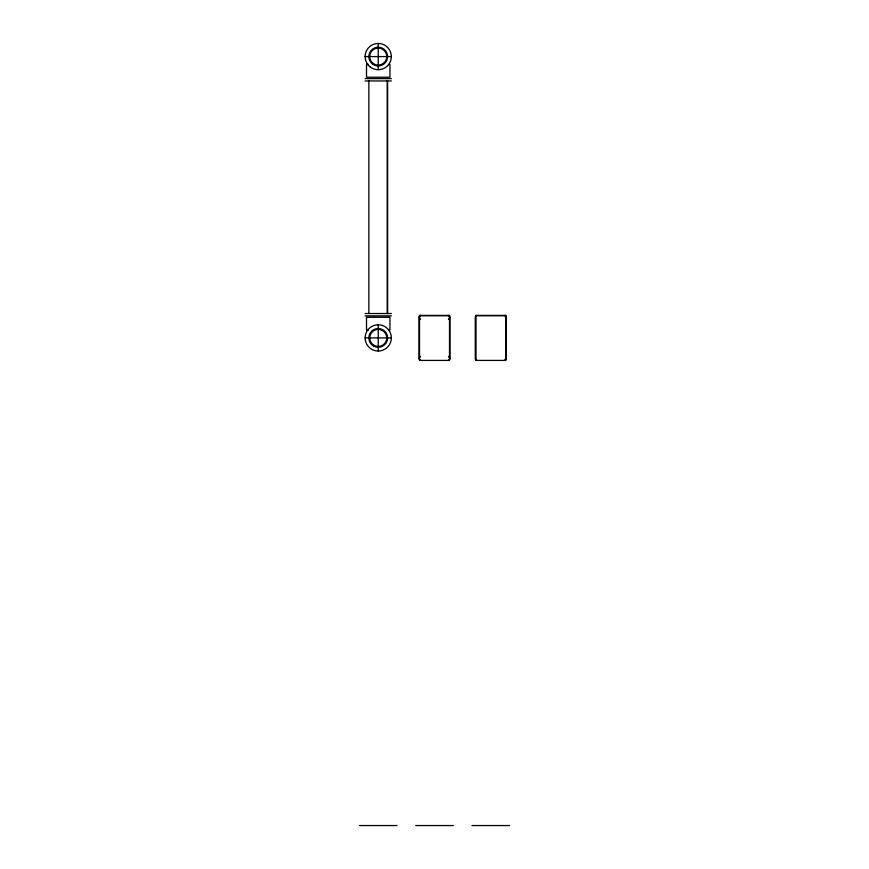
<?xml version="1.0" encoding="UTF-8"?>
<svg xmlns="http://www.w3.org/2000/svg" width="869" height="869" viewBox="0 0 869 869"><rect width="100%" height="100%" fill="white"/><g stroke="black" fill="none" stroke-linecap="round" stroke-linejoin="round"><path stroke-width="1.3" d="M420.9 360.418A1.879 1.879 0 0 1 419.032 358.539L420.531 356.399M448.469 319.412L449.968 317.283A1.879 1.879 0 0 0 448.1 315.404M365.11 56.583L391.365 56.583M366.979 64.078L367.837 64.078M368.087 64.545L366.512 64.545L366.512 77.211L389.953 77.211L389.953 64.545L388.389 64.545M365.11 78.612L391.365 78.612M365.11 80.958L391.365 80.958M365.11 313.524L391.365 313.524M365.11 315.871L391.365 315.871M368.087 329.938L366.512 329.938L366.512 317.283L389.953 317.283L389.953 329.938L388.389 329.938M366.979 330.405L367.837 330.405M365.11 337.911L391.365 337.911A13.133 13.133 0 0 0 371.671 326.538A13.133 13.133 0 0 0 371.671 349.284A13.133 13.133 0 0 0 391.365 337.911M359.484 825.55L396.992 825.55M415.74 825.55L453.26 825.55M472.008 825.55L509.516 825.55M448.469 356.399L449.968 358.539A1.879 1.879 0 0 1 448.1 360.418M420.9 315.404A1.879 1.879 0 0 0 419.032 317.283L420.531 319.412M449.968 317.283L449.968 358.539M419.032 317.283L419.032 358.539M387.607 80.545L387.607 313.524M387.237 80.545L387.237 313.524M378.232 43.559L378.232 69.705M378.232 324.778L378.232 350.924M368.858 80.545L368.858 313.524M475.832 359.299A1.597 1.597 0 0 1 475.615 358.495L475.615 317.326A1.597 1.597 0 0 1 475.832 316.522M476.418 315.947A1.597 1.597 0 0 1 477.211 315.729L504.324 315.729A1.597 1.597 0 0 1 505.91 317.326M477.168 360.418A1.879 1.879 0 0 1 476.234 360.168M475.549 359.484A1.879 1.879 0 0 1 475.289 358.539L475.289 317.283A1.879 1.879 0 0 1 475.549 316.338M504.368 360.418A1.879 1.879 0 0 0 506.236 358.539L506.236 317.283A1.879 1.879 0 0 0 504.368 315.404M476.234 315.653A1.879 1.879 0 0 1 477.168 315.404M505.91 358.495A1.597 1.597 0 0 1 505.117 359.875M505.367 316.718A1.249 1.249 0 0 1 505.541 317.37M505.541 358.452A1.249 1.249 0 0 1 505.367 359.103M420.151 359.875A1.597 1.597 0 0 1 419.564 359.299M419.564 316.522A1.597 1.597 0 0 1 420.944 315.729L448.056 315.729A1.597 1.597 0 0 1 449.436 316.522M449.436 359.299A1.597 1.597 0 0 1 448.849 359.875M419.901 316.718A1.249 1.249 0 0 1 420.346 316.283M448.654 316.283A1.249 1.249 0 0 1 449.099 316.718M449.501 315.404L419.499 315.404L419.499 360.418L449.501 360.418L449.501 315.404M505.769 315.404L475.767 315.404L475.767 360.418L505.769 360.418L505.769 315.404M370.237 67A13.133 13.133 0 0 0 391.246 58.288A13.133 13.133 0 0 0 373.214 44.449A13.133 13.133 0 0 0 370.237 67M372.529 64.024A9.374 9.374 0 0 0 387.531 57.799A9.374 9.374 0 0 0 374.648 47.914A9.374 9.374 0 0 0 372.529 64.024M373.04 63.35A8.538 8.538 0 0 0 386.694 57.691A8.538 8.538 0 0 0 374.973 48.697A8.538 8.538 0 0 0 373.04 63.35M373.54 346.036A9.374 9.374 0 0 0 387.607 337.911A9.374 9.374 0 0 0 373.54 329.786A9.374 9.374 0 0 0 373.54 346.036M373.04 344.678A8.538 8.538 0 0 0 386.694 339.019A8.538 8.538 0 0 0 374.973 330.024A8.538 8.538 0 0 0 373.04 344.678"/></g></svg>
